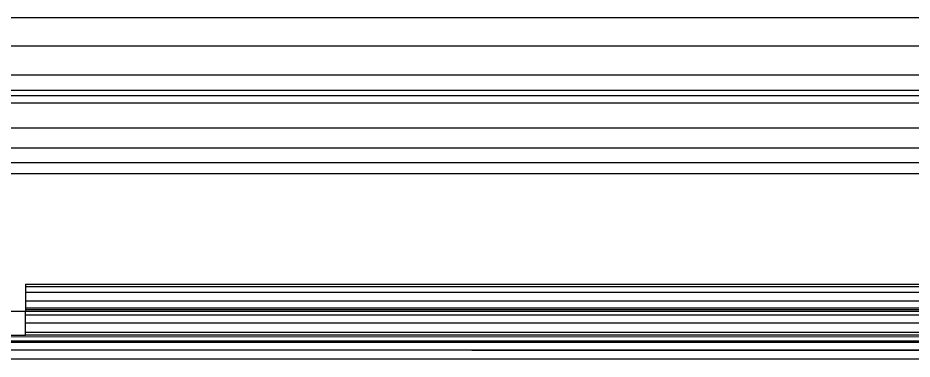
# Model space of a CAD drawing. Header units: inches. Extents: x 17 to 4615, y 5 to 3256.
# Drawn here: x 755.98 to 785.87, y 2595.75 to 2607.15 of the extents above; entities that cross this region are included whole.
import ezdxf

# ---------------------------------------------------------------- set-up
doc = ezdxf.new("R2010")
doc.units = ezdxf.units.IN
doc.header["$MEASUREMENT"] = 0

msp = doc.modelspace()

# ---------------------------------------------------------------- linework, layer by layer
for p, q in [((788.068, 2607.152), (735.732, 2607.152)), ((790.283, 2606.206), (735.732, 2606.206)), ((792.55, 2605.238), (735.732, 2605.238)), ((735.732, 2604.735), (793.728, 2604.735)), ((794.156, 2604.552), (735.732, 2604.552)), ((794.73, 2604.307), (735.732, 2604.307)), ((735.732, 2603.475), (796.677, 2603.475)), ((798.259, 2602.8), (735.732, 2602.8)), ((735.732, 2602.317), (799.389, 2602.317)), ((735.732, 2601.952), (800.243, 2601.952)), ((756.232, 2598.252), (756.232, 2598.183)), ((756.232, 2598.252), (808.907, 2598.252)), ((756.232, 2598.183), (756.232, 2597.985)), ((756.232, 2598.183), (809.07, 2598.183)), ((756.232, 2597.985), (756.232, 2597.693)), ((756.232, 2597.985), (809.532, 2597.985)), ((756.232, 2597.693), (756.232, 2597.452)), ((810.217, 2597.693), (756.232, 2597.693)), ((755.732, 2597.352), (756.232, 2597.352)), ((756.232, 2597.452), (756.232, 2597.413)), ((810.78, 2597.452), (756.232, 2597.452)), ((756.232, 2597.413), (756.232, 2597.352)), ((756.232, 2597.413), (810.871, 2597.413)), ((756.232, 2597.231), (756.232, 2597.352)), ((756.232, 2597.352), (811.014, 2597.352)), ((756.232, 2597.231), (811.299, 2597.231)), ((756.232, 2596.949), (756.232, 2597.231)), ((811.959, 2596.949), (756.232, 2596.949)), ((756.232, 2596.658), (756.232, 2596.949)), ((756.232, 2596.552), (756.232, 2596.658)), ((756.232, 2596.658), (812.64, 2596.658)), ((755.732, 2596.552), (756.232, 2596.552)), ((813.003, 2596.503), (755.732, 2596.491)), ((755.732, 2596.365), (813.327, 2596.365)), ((755.732, 2596.318), (813.436, 2596.318)), ((812.887, 2596.552), (756.232, 2596.552)), ((814.044, 2596.058), (755.732, 2596.048)), ((814.155, 2596.011), (755.732, 2596.048)), ((814.761, 2595.752), (755.732, 2595.752))]:
    msp.add_line(p, q)

doc.saveas('drawing.dxf')
